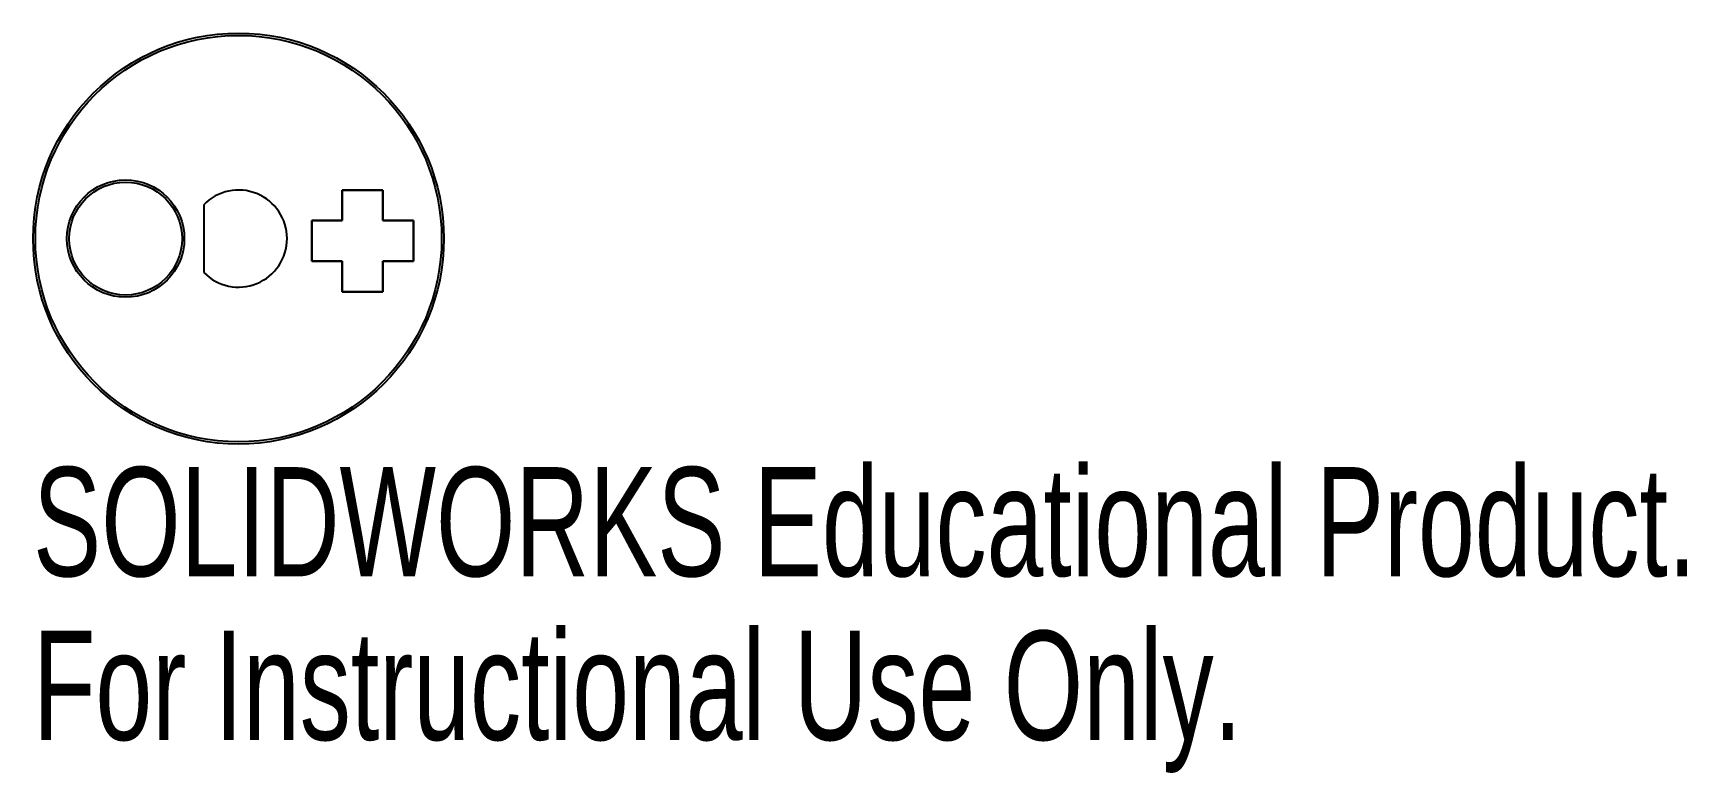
# Model space of a CAD drawing. Header units: millimetres. Extents: x -9.1 to 64.2, y -23.7 to 9.1.
import ezdxf

# ---------------------------------------------------------------- set-up
doc = ezdxf.new("R2010")
doc.units = ezdxf.units.MM
doc.styles.add('SLDTEXTSTYLE0', font='TXT', dxfattribs={"width": 0.7})

msp = doc.modelspace()

# ---------------------------------------------------------------- linework, layer by layer
at = {"color": 7, "linetype": 'Continuous', "lineweight": 25}
for p, q in [((-1.54, 1.5), (-1.54, -1.5)), ((6.4, 2.148), (4.6, 2.148)), ((4.6, 2.148), (4.6, 0.798)), ((6.4, 0.798), (6.4, 2.148)), ((4.6, 0.798), (3.25, 0.798)), ((3.25, 0.798), (3.25, -1.002)), ((7.75, 0.798), (6.4, 0.798)), ((7.75, -1.002), (7.75, 0.798)), ((3.25, -1.002), (4.6, -1.002)), ((4.6, -1.002), (4.6, -2.352)), ((6.4, -2.352), (6.4, -1.002)), ((6.4, -1.002), (7.75, -1.002)), ((4.6, -2.352), (6.4, -2.352))]:
    msp.add_line(p, q, dxfattribs=at)
at = {"color": 7, "linetype": 'Continuous'}
for p, q in [((4.6, 2.148), (6.4, 2.148)), ((4.6, 0.798), (4.6, 2.148)), ((6.4, 2.148), (6.4, 0.798)), ((3.25, 0.798), (4.6, 0.798)), ((3.25, -1.002), (3.25, 0.798)), ((6.4, 0.798), (7.75, 0.798)), ((7.75, 0.798), (7.75, -1.002)), ((4.6, -1.002), (3.25, -1.002)), ((4.6, -2.352), (4.6, -1.002)), ((7.75, -1.002), (6.4, -1.002)), ((6.4, -1.002), (6.4, -2.352)), ((6.4, -2.352), (4.6, -2.352))]:
    msp.add_line(p, q, dxfattribs=at)
for centre, radius in [((0, 0), 9.1), ((-5, 0), 2.5)]:
    msp.add_circle(centre, radius, dxfattribs=at)
at = {"color": 7, "linetype": 'Continuous', "lineweight": 25}
for centre, radius in [((0, 0), 9), ((-5, 0), 2.6)]:
    msp.add_circle(centre, radius, dxfattribs=at)
msp.add_arc((0, 0), 2.15, 224.24072, 135.75928, dxfattribs=at)

# ---------------------------------------------------------------- texts
at = {"color": 7, "linetype": 'Continuous', "char_height": 4.83362, "attachment_point": 1, "style": 'SLDTEXTSTYLE0'}
for s, insert in [('SOLIDWORKS Educational Product.', (-9.1, -10.12)), ('For Instructional Use Only.', (-9.1, -17.37))]:
    msp.add_mtext(s, dxfattribs=dict(at, insert=insert))

doc.saveas('drawing.dxf')
